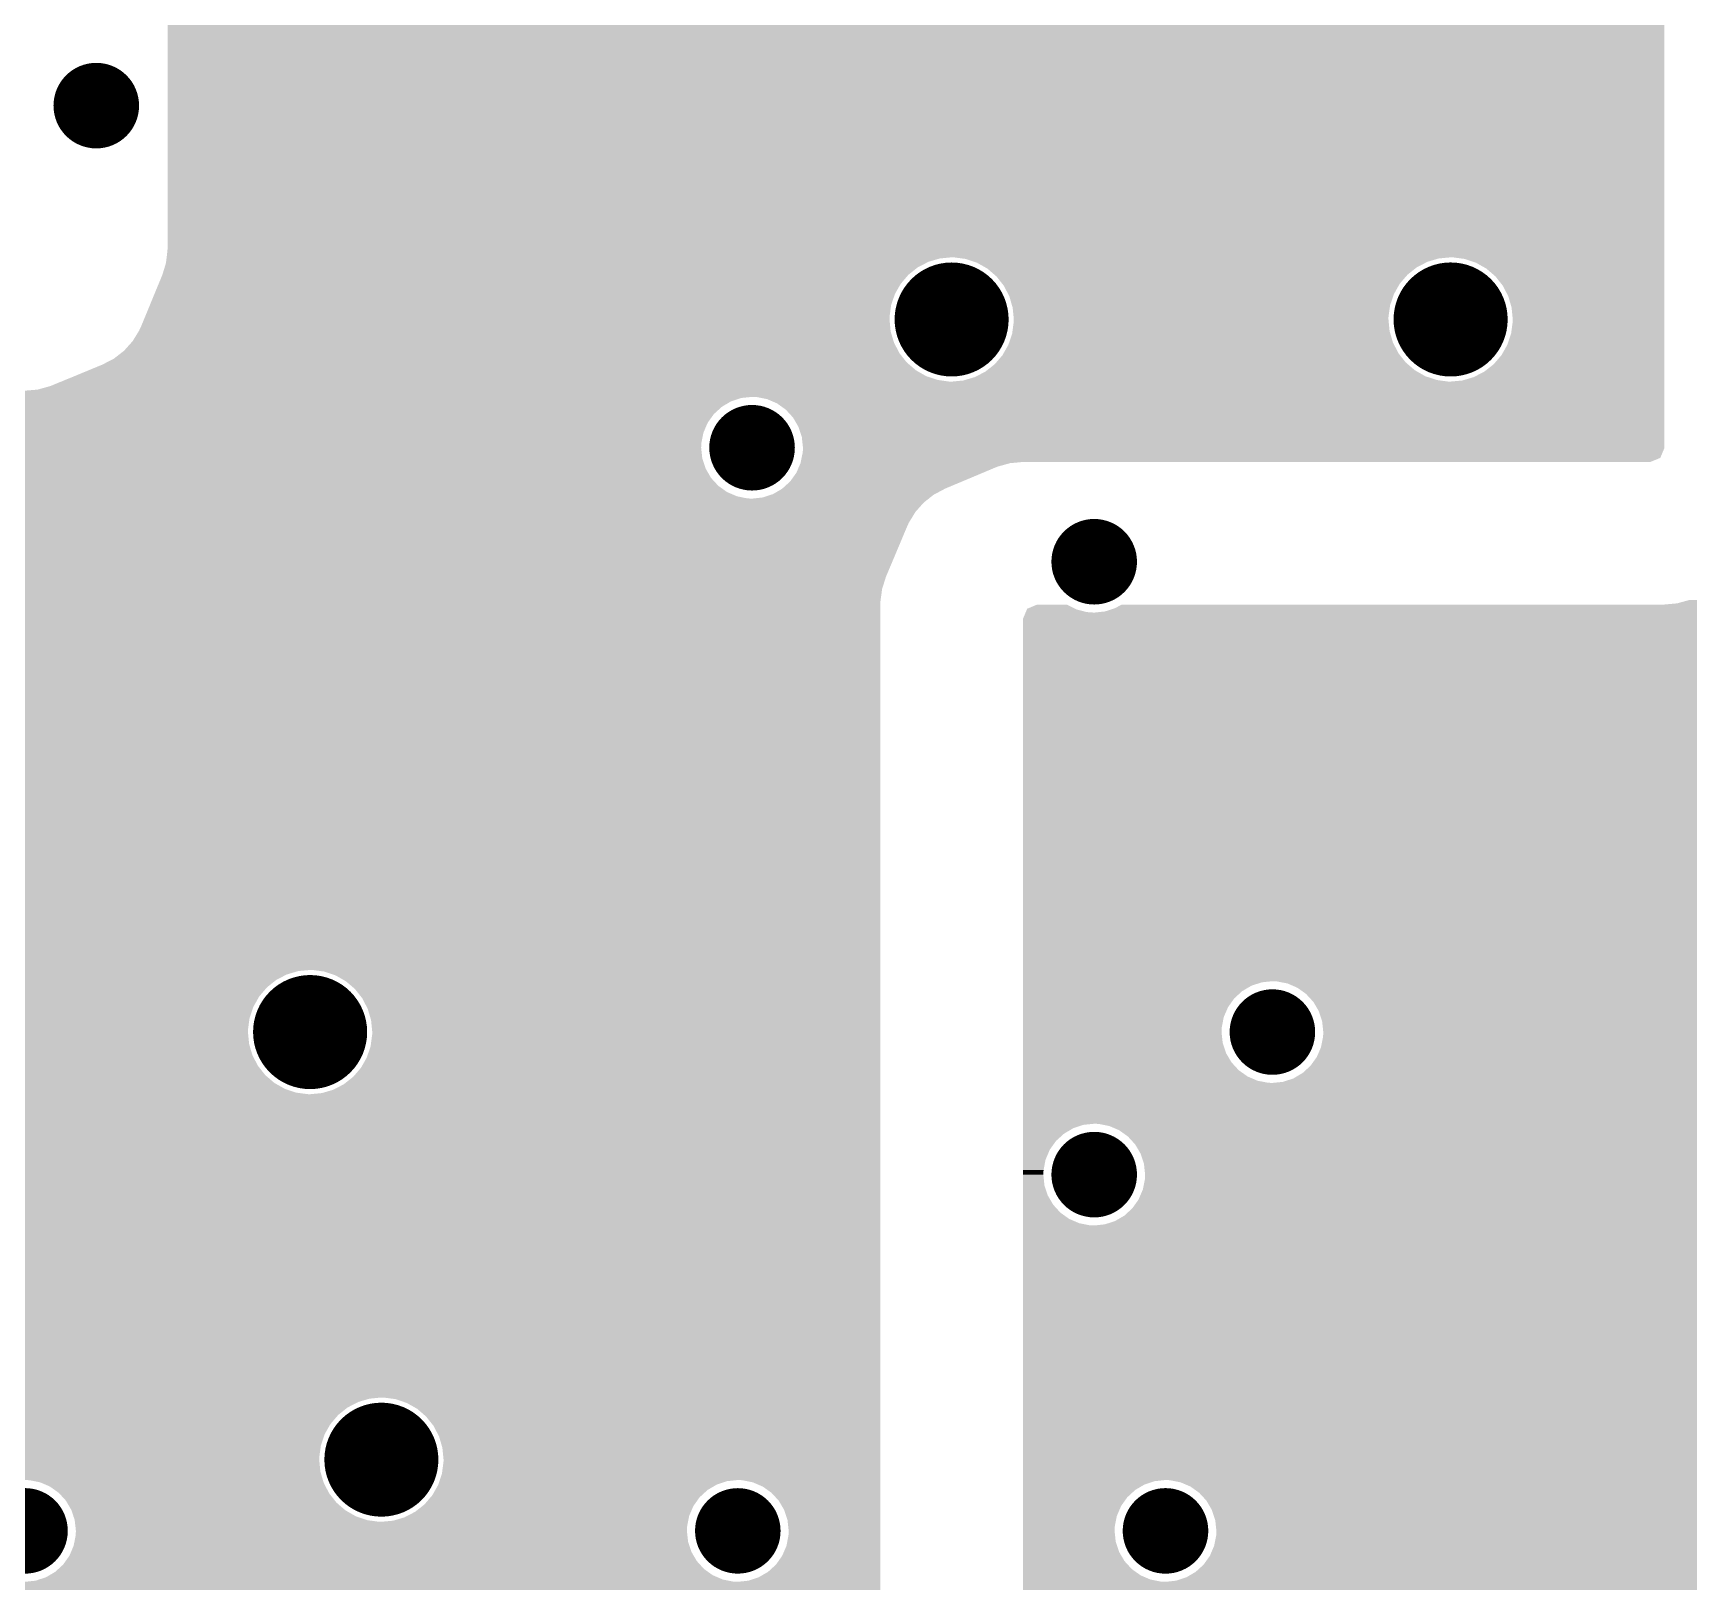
# Model space of a CAD drawing. Extents: x 295 to 953, y 10 to 290.
# Drawn here: x 615.72 to 640.06, y 122.75 to 145.52 of the extents above; entities that cross this region are included whole.
import ezdxf

# ---------------------------------------------------------------- set-up
doc = ezdxf.new("R2010")
doc.units = 0
doc.header["$LTSCALE"] = 5
doc.header["$MEASUREMENT"] = 0
doc.layers.get('0').update_dxf_attribs({"linetype": 'CONTINUOUS', "lineweight": 25})

msp = doc.modelspace()

# ---------------------------------------------------------------- linework, layer by layer
for points, const_width in [([(616.338, 144.454, 1), (616.967, 144.454, 1)], 0.629), ([(628.806, 141.31, 1), (629.644, 141.31, 1)], 0.838), ([(636.14, 141.31, 1), (636.979, 141.31, 1)], 0.838), ([(625.977, 139.424, 1), (626.606, 139.424, 1)], 0.629), ([(631.006, 137.748, 1), (631.635, 137.748, 1)], 0.629), ([(619.376, 130.833, 1), (620.215, 130.833, 1)], 0.838), ([(633.626, 130.833, 1), (634.254, 130.833, 1)], 0.629), ([(631.006, 128.737, 1), (631.635, 128.737, 1)], 0.629), ([(620.424, 124.546, 1), (621.262, 124.546, 1)], 0.838), ([(615.29, 123.499, 1), (615.919, 123.499, 1)], 0.629), ([(625.768, 123.499, 1), (626.396, 123.499, 1)], 0.629), ([(632.054, 123.499, 1), (632.683, 123.499, 1)], 0.629)]:
    msp.add_lwpolyline(points, format="xyb", close=True, dxfattribs=dict(const_width=const_width))
for points in [[(617.7, 142.358), (617.7, 146.639), (639.703, 142.358), (639.703, 146.639)], [(617.658, 142.077), (617.676, 142.137), (628.728, 142.077), (628.844, 142.137)], [(617.676, 142.137), (617.679, 142.158), (628.844, 142.137), (628.884, 142.158)], [(617.679, 142.158), (617.685, 142.207), (628.884, 142.158), (629.051, 142.207)], [(617.685, 142.207), (617.687, 142.224), (629.051, 142.207), (629.225, 142.224)], [(617.687, 142.224), (617.699, 142.323), (639.703, 142.224), (639.703, 142.323)], [(617.699, 142.323), (617.7, 142.358), (639.703, 142.323), (639.703, 142.358)], [(629.26, 142.223), (629.225, 142.224), (636.553, 142.223), (636.559, 142.224)], [(629.379, 142.207), (629.26, 142.223), (636.385, 142.207), (636.553, 142.223)], [(629.433, 142.2), (629.379, 142.207), (636.361, 142.2), (636.385, 142.207)], [(629.559, 142.158), (629.433, 142.2), (636.218, 142.158), (636.361, 142.2)], [(629.599, 142.144), (629.559, 142.158), (636.192, 142.144), (636.218, 142.158)], [(629.717, 142.077), (629.599, 142.144), (636.063, 142.077), (636.192, 142.144)], [(636.594, 142.223), (636.559, 142.224), (639.703, 142.223), (639.703, 142.224)], [(636.767, 142.2), (636.594, 142.223), (639.703, 142.2), (639.703, 142.223)], [(636.933, 142.144), (636.767, 142.2), (639.703, 142.144), (639.703, 142.2)], [(637.085, 142.058), (636.933, 142.144), (639.703, 142.058), (639.703, 142.144)], [(617.57, 141.836), (617.621, 141.959), (628.478, 141.836), (628.583, 141.959)], [(617.621, 141.959), (617.624, 141.968), (628.583, 141.959), (628.591, 141.968)], [(617.624, 141.968), (617.658, 142.077), (628.591, 141.968), (628.728, 142.077)], [(629.751, 142.058), (629.717, 142.077), (636.038, 142.058), (636.063, 142.077)], [(629.855, 141.968), (629.751, 142.058), (635.926, 141.968), (636.038, 142.058)], [(629.883, 141.944), (629.855, 141.968), (635.905, 141.944), (635.926, 141.968)], [(629.969, 141.836), (629.883, 141.944), (635.812, 141.836), (635.905, 141.944)], [(637.218, 141.944), (637.085, 142.058), (639.703, 141.944), (639.703, 142.058)], [(637.326, 141.807), (637.218, 141.944), (639.703, 141.807), (639.703, 141.944)], [(617.439, 141.518), (617.507, 141.684), (628.335, 141.518), (628.391, 141.684)], [(617.507, 141.684), (617.57, 141.836), (628.391, 141.684), (628.478, 141.836)], [(629.992, 141.807), (629.969, 141.836), (635.796, 141.807), (635.812, 141.836)], [(630.056, 141.684), (629.992, 141.807), (635.726, 141.684), (635.796, 141.807)], [(630.073, 141.652), (630.056, 141.684), (635.715, 141.652), (635.726, 141.684)], [(630.112, 141.518), (630.073, 141.652), (635.67, 141.518), (635.715, 141.652)], [(637.407, 141.652), (637.326, 141.807), (639.703, 141.652), (639.703, 141.807)], [(637.456, 141.484), (637.407, 141.652), (639.703, 141.484), (639.703, 141.652)], [(617.368, 141.345), (617.439, 141.518), (628.312, 141.345), (628.335, 141.518)], [(630.122, 141.484), (630.112, 141.518), (635.665, 141.484), (635.67, 141.518)], [(630.136, 141.345), (630.122, 141.484), (635.646, 141.345), (635.665, 141.484)], [(637.473, 141.31), (637.456, 141.484), (639.703, 141.31), (639.703, 141.484)], [(617.283, 141.148), (617.315, 141.217), (628.327, 141.148), (628.321, 141.217)], [(617.315, 141.217), (617.353, 141.31), (628.321, 141.217), (628.312, 141.31)], [(617.353, 141.31), (617.368, 141.345), (628.312, 141.31), (628.312, 141.345)], [(630.119, 141.136), (630.138, 141.276), (635.663, 141.136), (635.649, 141.276)], [(630.139, 141.31), (630.136, 141.345), (635.646, 141.31), (635.646, 141.345)], [(630.138, 141.276), (630.139, 141.31), (635.649, 141.276), (635.646, 141.31)], [(637.449, 141.103), (637.472, 141.276), (639.703, 141.103), (639.703, 141.276)], [(637.472, 141.276), (637.473, 141.31), (639.703, 141.276), (639.703, 141.31)], [(617.06, 140.849), (617.167, 140.969), (628.44, 140.849), (628.378, 140.969)], [(617.167, 140.969), (617.185, 140.988), (628.378, 140.969), (628.372, 140.988)], [(617.185, 140.988), (617.276, 141.136), (628.372, 140.988), (628.328, 141.136)], [(617.276, 141.136), (617.283, 141.148), (628.328, 141.136), (628.327, 141.148)], [(629.989, 140.814), (630.059, 140.937), (635.793, 140.814), (635.729, 140.937)], [(630.059, 140.937), (630.07, 140.969), (635.729, 140.937), (635.712, 140.969)], [(630.07, 140.969), (630.115, 141.103), (635.712, 140.969), (635.673, 141.103)], [(630.115, 141.103), (630.119, 141.136), (635.673, 141.103), (635.663, 141.136)], [(637.307, 140.785), (637.393, 140.937), (639.703, 140.785), (639.703, 140.937)], [(637.393, 140.937), (637.449, 141.103), (639.703, 140.937), (639.703, 141.103)], [(616.746, 140.648), (616.801, 140.677), (628.601, 140.648), (628.567, 140.677)], [(616.801, 140.677), (616.912, 140.734), (628.567, 140.677), (628.521, 140.734)], [(616.912, 140.734), (617.014, 140.814), (628.521, 140.734), (628.458, 140.814)], [(617.014, 140.814), (617.06, 140.849), (628.458, 140.814), (628.44, 140.849)], [(629.859, 140.652), (629.88, 140.677), (635.93, 140.652), (635.901, 140.677)], [(629.88, 140.677), (629.973, 140.785), (635.901, 140.677), (635.815, 140.785)], [(629.973, 140.785), (629.989, 140.814), (635.815, 140.785), (635.793, 140.814)], [(637.193, 140.652), (637.307, 140.785), (639.703, 140.652), (639.703, 140.785)], [(616.195, 140.421), (616.331, 140.476), (629.018, 140.421), (628.852, 140.476)], [(616.331, 140.476), (616.54, 140.563), (628.852, 140.476), (628.7, 140.563)], [(616.54, 140.563), (616.746, 140.648), (628.7, 140.563), (628.601, 140.648)], [(629.424, 140.421), (629.567, 140.463), (636.352, 140.421), (636.226, 140.463)], [(629.567, 140.463), (629.593, 140.476), (636.226, 140.463), (636.186, 140.476)], [(629.593, 140.476), (629.722, 140.544), (636.186, 140.476), (636.068, 140.544)], [(629.722, 140.544), (629.746, 140.563), (636.068, 140.544), (636.034, 140.563)], [(629.746, 140.563), (629.859, 140.652), (636.034, 140.563), (635.93, 140.652)], [(636.733, 140.413), (636.901, 140.463), (639.703, 140.413), (639.703, 140.463)], [(636.901, 140.463), (637.056, 140.544), (639.703, 140.463), (639.703, 140.544)], [(637.056, 140.544), (637.193, 140.652), (639.703, 140.544), (639.703, 140.652)], [(579.169, 140.183), (579.173, 140.23), (639.703, 140.183), (639.703, 140.23)], [(579.173, 140.23), (579.174, 140.263), (639.703, 140.23), (639.703, 140.263)], [(615.604, 140.263), (615.791, 140.279), (639.703, 140.263), (639.703, 140.279)], [(615.791, 140.279), (615.971, 140.329), (639.703, 140.279), (639.703, 140.329)], [(615.971, 140.329), (616.004, 140.342), (639.703, 140.329), (639.703, 140.342)], [(616.004, 140.342), (616.137, 140.397), (639.703, 140.342), (639.703, 140.397)], [(616.137, 140.397), (616.139, 140.397), (629.225, 140.397), (629.191, 140.397)], [(616.139, 140.397), (616.195, 140.421), (629.191, 140.397), (629.018, 140.421)], [(629.225, 140.397), (629.232, 140.397), (636.559, 140.397), (636.525, 140.397)], [(629.232, 140.397), (629.399, 140.413), (636.525, 140.397), (636.405, 140.413)], [(629.399, 140.413), (629.424, 140.421), (636.405, 140.413), (636.352, 140.421)], [(636.559, 140.397), (636.733, 140.413), (639.703, 140.397), (639.703, 140.413)], [(579.16, 140.128), (579.162, 140.137), (626.051, 140.128), (626.076, 140.137)], [(579.162, 140.137), (579.165, 140.156), (626.076, 140.137), (626.134, 140.156)], [(579.165, 140.156), (579.168, 140.172), (626.134, 140.156), (626.292, 140.172)], [(579.168, 140.172), (579.169, 140.183), (639.703, 140.172), (639.703, 140.183)], [(606.209, 140.128), (606.175, 140.128), (626.049, 140.128), (626.051, 140.128)], [(606.369, 140.106), (606.209, 140.128), (625.984, 140.106), (626.049, 140.128)], [(606.382, 140.105), (606.369, 140.106), (625.981, 140.105), (625.984, 140.106)], [(606.548, 140.049), (606.382, 140.105), (625.886, 140.049), (625.981, 140.105)], [(606.587, 140.026), (606.548, 140.049), (625.848, 140.026), (625.886, 140.049)], [(606.7, 139.962), (606.587, 140.026), (625.777, 139.962), (625.848, 140.026)], [(606.75, 139.92), (606.7, 139.962), (625.731, 139.92), (625.777, 139.962)], [(626.357, 140.17), (626.292, 140.172), (639.703, 140.17), (639.703, 140.172)], [(626.513, 140.139), (626.357, 140.17), (639.703, 140.139), (639.703, 140.17)], [(626.658, 140.077), (626.513, 140.139), (639.703, 140.077), (639.703, 140.139)], [(626.787, 139.985), (626.658, 140.077), (639.703, 139.985), (639.703, 140.077)], [(626.894, 139.868), (626.787, 139.985), (639.703, 139.868), (639.703, 139.985)], [(606.833, 139.849), (606.75, 139.92), (625.68, 139.849), (625.731, 139.92)], [(606.879, 139.791), (606.833, 139.849), (625.639, 139.791), (625.68, 139.849)], [(606.941, 139.712), (606.879, 139.791), (625.605, 139.712), (625.639, 139.791)], [(606.976, 139.645), (606.941, 139.712), (625.577, 139.645), (625.605, 139.712)], [(626.973, 139.732), (626.894, 139.868), (639.703, 139.732), (639.703, 139.868)], [(627.023, 139.582), (626.973, 139.732), (639.703, 139.582), (639.703, 139.732)], [(607.022, 139.556), (606.976, 139.645), (625.559, 139.556), (625.577, 139.645)], [(607.042, 139.49), (607.022, 139.556), (625.546, 139.49), (625.559, 139.556)], [(607.061, 139.424), (607.042, 139.49), (625.543, 139.424), (625.546, 139.49)], [(627.04, 139.424), (627.023, 139.582), (639.703, 139.424), (639.703, 139.582)], [(607.072, 139.389), (607.061, 139.424), (625.547, 139.389), (625.543, 139.424)], [(607.083, 139.267), (607.072, 139.389), (625.56, 139.267), (625.547, 139.389)], [(607.088, 139.215), (607.083, 139.267), (625.577, 139.215), (625.56, 139.267)], [(607.088, 139.18), (607.088, 139.215), (625.589, 139.18), (625.577, 139.215)], [(627.006, 139.203), (627.008, 139.215), (630.145, 139.203), (630.273, 139.215)], [(627.008, 139.215), (627.02, 139.275), (639.495, 139.215), (639.642, 139.275)], [(627.02, 139.276), (627.037, 139.358), (639.642, 139.276), (639.676, 139.358)], [(627.02, 139.275), (627.02, 139.276), (639.642, 139.275), (639.642, 139.276)], [(627.037, 139.358), (627.04, 139.422), (639.676, 139.358), (639.703, 139.422)], [(627.04, 139.422), (627.04, 139.424), (639.703, 139.422), (639.703, 139.424)], [(607.016, 138.864), (607.055, 138.98), (625.796, 138.864), (625.689, 138.98)], [(607.055, 138.98), (607.064, 139.007), (625.689, 138.98), (625.674, 139.007)], [(607.064, 139.007), (607.079, 139.117), (625.674, 139.007), (625.61, 139.117)], [(607.079, 139.117), (607.088, 139.18), (625.61, 139.117), (625.589, 139.18)], [(626.852, 138.929), (626.944, 139.058), (629.382, 138.929), (629.689, 139.058)], [(626.944, 139.058), (626.976, 139.133), (629.689, 139.058), (629.867, 139.133)], [(626.976, 139.133), (626.983, 139.148), (629.867, 139.133), (629.906, 139.148)], [(626.983, 139.148), (627.004, 139.198), (629.906, 139.148), (630.086, 139.198)], [(627.004, 139.198), (627.006, 139.203), (630.086, 139.198), (630.145, 139.203)], [(606.934, 138.71), (606.969, 138.772), (626.07, 138.71), (625.925, 138.772)], [(606.969, 138.772), (607.009, 138.841), (625.925, 138.772), (625.828, 138.841)], [(607.009, 138.841), (607.016, 138.864), (625.828, 138.841), (625.796, 138.864)], [(626.449, 138.693), (626.577, 138.735), (628.91, 138.693), (628.964, 138.735)], [(626.577, 138.735), (626.599, 138.742), (628.964, 138.735), (628.978, 138.742)], [(626.599, 138.742), (626.736, 138.822), (628.978, 138.742), (629.128, 138.822)], [(626.736, 138.823), (626.852, 138.929), (629.129, 138.823), (629.382, 138.929)], [(626.736, 138.822), (626.736, 138.823), (629.128, 138.822), (629.129, 138.823)], [(606.711, 138.479), (606.808, 138.557), (628.692, 138.479), (628.761, 138.557)], [(606.808, 138.557), (606.862, 138.619), (628.761, 138.557), (628.817, 138.619)], [(606.862, 138.619), (606.911, 138.676), (628.817, 138.619), (628.889, 138.676)], [(606.911, 138.676), (606.913, 138.679), (626.292, 138.676), (626.226, 138.679)], [(606.913, 138.679), (606.922, 138.689), (626.226, 138.679), (626.173, 138.689)], [(606.922, 138.689), (606.934, 138.71), (626.173, 138.689), (626.07, 138.71)], [(626.292, 138.676), (626.449, 138.693), (628.889, 138.676), (628.91, 138.693)], [(590.063, 138.22), (590.082, 138.263), (628.551, 138.22), (628.57, 138.263)], [(590.082, 138.263), (590.098, 138.301), (628.57, 138.263), (628.587, 138.301)], [(606.175, 138.301), (606.349, 138.318), (628.587, 138.301), (628.594, 138.318)], [(606.349, 138.318), (606.353, 138.319), (628.594, 138.318), (628.595, 138.319)], [(606.353, 138.319), (606.516, 138.367), (628.595, 138.319), (628.624, 138.367)], [(606.516, 138.367), (606.672, 138.448), (628.624, 138.367), (628.673, 138.448)], [(606.672, 138.448), (606.711, 138.479), (628.673, 138.448), (628.692, 138.479)], [(589.956, 138.077), (589.971, 138.091), (628.491, 138.077), (628.497, 138.091)], [(589.971, 138.091), (590.063, 138.22), (628.497, 138.091), (628.551, 138.22)], [(591.153, 138.074), (591.087, 138.077), (628.49, 138.074), (628.491, 138.077)], [(591.308, 138.044), (591.153, 138.074), (628.477, 138.044), (628.49, 138.074)], [(591.333, 138.033), (591.308, 138.044), (628.473, 138.033), (628.477, 138.044)], [(597.827, 138.032), (597.793, 138.033), (628.472, 138.032), (628.473, 138.033)], [(598, 138.009), (597.827, 138.032), (628.463, 138.009), (628.472, 138.032)], [(598.166, 137.953), (598, 138.009), (628.439, 137.953), (628.463, 138.009)], [(598.318, 137.867), (598.166, 137.953), (628.403, 137.867), (628.439, 137.953)], [(598.451, 137.753), (598.318, 137.867), (628.355, 137.753), (628.403, 137.867)], [(598.559, 137.616), (598.451, 137.753), (628.297, 137.616), (628.355, 137.753)], [(598.607, 137.525), (598.559, 137.616), (628.259, 137.525), (628.297, 137.616)], [(598.64, 137.461), (598.607, 137.525), (628.239, 137.461), (628.259, 137.525)], [(598.674, 137.347), (598.64, 137.461), (628.203, 137.347), (628.239, 137.461)], [(598.69, 137.293), (598.674, 137.347), (628.196, 137.293), (628.203, 137.347)], [(598.702, 137.161), (598.69, 137.293), (628.178, 137.161), (628.196, 137.293)], [(598.682, 136.912), (598.706, 137.085), (628.177, 136.912), (628.177, 137.085)], [(598.706, 137.119), (598.702, 137.161), (628.177, 137.119), (628.178, 137.161)], [(598.706, 137.085), (598.706, 137.119), (628.177, 137.085), (628.177, 137.119)], [(630.315, 137.008), (630.332, 137.048), (631.21, 137.008), (631.057, 137.048)], [(630.332, 137.048), (630.335, 137.057), (631.057, 137.048), (631.04, 137.057)], [(630.335, 137.057), (630.336, 137.057), (631.04, 137.057), (631.039, 137.057)], [(630.336, 137.057), (630.484, 137.119), (631.039, 137.057), (630.915, 137.119)], [(631.478, 137.017), (631.628, 137.066), (645.989, 137.017), (645.989, 137.066)], [(631.628, 137.066), (631.726, 137.119), (645.989, 137.066), (645.989, 137.119)], [(639.703, 137.119), (639.889, 137.136), (645.989, 137.119), (645.989, 137.136)], [(639.889, 137.136), (640.07, 137.186), (645.989, 137.136), (645.989, 137.186)], [(598.627, 136.746), (598.682, 136.912), (628.177, 136.746), (628.177, 136.912)], [(630.273, 136.908), (630.312, 137), (645.989, 136.908), (645.989, 137)], [(630.273, 131.581), (630.273, 136.908), (645.989, 131.581), (645.989, 136.908)], [(630.312, 137), (630.315, 137.008), (631.321, 137), (631.21, 137.008)], [(631.321, 137), (631.478, 137.017), (645.989, 137), (645.989, 137.017)], [(598.426, 136.461), (598.54, 136.594), (628.177, 136.461), (628.177, 136.594)], [(598.54, 136.594), (598.627, 136.746), (628.177, 136.594), (628.177, 136.746)], [(598.134, 136.272), (598.29, 136.353), (628.177, 136.272), (628.177, 136.353)], [(598.29, 136.353), (598.426, 136.461), (628.177, 136.353), (628.177, 136.461)], [(595.042, 136.096), (594.942, 136.206), (628.177, 136.096), (628.177, 136.206)], [(595.122, 135.96), (595.042, 136.096), (628.177, 135.96), (628.177, 136.096)], [(597.793, 136.206), (597.967, 136.222), (628.177, 136.206), (628.177, 136.222)], [(597.967, 136.222), (598.134, 136.272), (628.177, 136.222), (628.177, 136.272)], [(595.171, 135.81), (595.122, 135.96), (628.177, 135.81), (628.177, 135.96)], [(595.188, 135.652), (595.171, 135.81), (628.177, 135.652), (628.177, 135.81)], [(595.155, 135.431), (595.185, 135.587), (628.177, 135.431), (628.177, 135.587)], [(595.185, 135.587), (595.188, 135.652), (628.177, 135.587), (628.177, 135.652)], [(595.092, 135.286), (595.155, 135.431), (628.177, 135.286), (628.177, 135.431)], [(594.884, 135.05), (595.001, 135.157), (628.177, 135.05), (628.177, 135.157)], [(595.001, 135.157), (595.092, 135.286), (628.177, 135.157), (628.177, 135.286)], [(573.361, 134.803), (573.381, 134.904), (628.177, 134.803), (628.177, 134.904)], [(594.44, 134.904), (594.597, 134.921), (628.177, 134.904), (628.177, 134.921)], [(594.597, 134.921), (594.747, 134.971), (628.177, 134.921), (628.177, 134.971)], [(594.747, 134.971), (594.884, 135.05), (628.177, 134.971), (628.177, 135.05)], [(573.207, 134.529), (573.299, 134.657), (628.177, 134.529), (628.177, 134.657)], [(573.299, 134.657), (573.361, 134.803), (628.177, 134.657), (628.177, 134.803)], [(572.954, 134.342), (573.091, 134.422), (628.177, 134.342), (628.177, 134.422)], [(573.091, 134.422), (573.207, 134.529), (628.177, 134.422), (628.177, 134.529)], [(558.71, 134.133), (558.663, 134.276), (628.177, 134.133), (628.177, 134.276)], [(558.726, 133.976), (558.71, 134.133), (628.177, 133.976), (628.177, 134.133)], [(572.647, 134.276), (572.804, 134.292), (628.177, 134.276), (628.177, 134.292)], [(572.804, 134.292), (572.954, 134.342), (628.177, 134.292), (628.177, 134.342)], [(558.693, 133.755), (558.723, 133.91), (628.177, 133.755), (628.177, 133.91)], [(558.723, 133.91), (558.726, 133.976), (628.177, 133.91), (628.177, 133.976)], [(558.63, 133.61), (558.693, 133.755), (628.177, 133.61), (628.177, 133.755)], [(558.524, 133.467), (558.539, 133.481), (628.177, 133.467), (628.177, 133.481)], [(558.539, 133.481), (558.63, 133.61), (628.177, 133.481), (628.177, 133.61)], [(586.124, 133.464), (586.058, 133.467), (628.177, 133.464), (628.177, 133.467)], [(586.279, 133.433), (586.124, 133.464), (628.177, 133.433), (628.177, 133.464)], [(586.424, 133.371), (586.279, 133.433), (628.177, 133.371), (628.177, 133.433)], [(586.553, 133.279), (586.424, 133.371), (628.177, 133.279), (628.177, 133.371)], [(586.66, 133.163), (586.553, 133.279), (628.177, 133.163), (628.177, 133.279)], [(586.74, 133.026), (586.66, 133.163), (628.177, 133.026), (628.177, 133.163)], [(586.789, 132.876), (586.74, 133.026), (628.177, 132.876), (628.177, 133.026)], [(586.806, 132.719), (586.789, 132.876), (628.177, 132.719), (628.177, 132.876)], [(586.798, 132.629), (586.803, 132.653), (628.177, 132.629), (628.177, 132.653)], [(586.803, 132.653), (586.806, 132.719), (628.177, 132.653), (628.177, 132.719)], [(612.003, 132.626), (611.937, 132.629), (628.177, 132.626), (628.177, 132.629)], [(612.158, 132.595), (612.003, 132.626), (628.177, 132.595), (628.177, 132.626)], [(612.304, 132.533), (612.158, 132.595), (628.177, 132.533), (628.177, 132.595)], [(612.433, 132.441), (612.304, 132.533), (628.177, 132.441), (628.177, 132.533)], [(612.539, 132.325), (612.433, 132.441), (628.177, 132.325), (628.177, 132.441)], [(612.619, 132.188), (612.539, 132.325), (628.177, 132.188), (628.177, 132.325)], [(612.669, 132.038), (612.619, 132.188), (628.177, 132.038), (628.177, 132.188)], [(612.685, 131.881), (612.669, 132.038), (628.177, 131.881), (628.177, 132.038)], [(612.652, 131.66), (612.656, 131.68), (619.414, 131.66), (619.454, 131.68)], [(612.656, 131.68), (612.666, 131.73), (619.454, 131.68), (619.621, 131.73)], [(612.666, 131.73), (612.669, 131.746), (619.621, 131.73), (619.795, 131.746)], [(612.669, 131.746), (612.683, 131.815), (628.177, 131.746), (628.177, 131.815)], [(612.683, 131.815), (612.685, 131.881), (628.177, 131.815), (628.177, 131.881)], [(620.003, 131.723), (619.83, 131.746), (628.177, 131.723), (628.177, 131.746)], [(620.169, 131.667), (620.003, 131.723), (628.177, 131.667), (628.177, 131.723)], [(620.321, 131.58), (620.169, 131.667), (628.177, 131.58), (628.177, 131.667)], [(612.498, 131.385), (612.573, 131.491), (619.071, 131.385), (619.162, 131.491)], [(612.573, 131.491), (612.59, 131.514), (619.162, 131.491), (619.191, 131.514)], [(612.59, 131.514), (612.626, 131.6), (619.191, 131.514), (619.299, 131.6)], [(612.626, 131.6), (612.652, 131.66), (619.299, 131.6), (619.414, 131.66)], [(620.454, 131.467), (620.321, 131.58), (628.177, 131.467), (628.177, 131.58)], [(620.562, 131.33), (620.454, 131.467), (628.177, 131.33), (628.177, 131.467)], [(630.273, 131.564), (630.273, 131.581), (633.783, 131.564), (633.94, 131.581)], [(630.273, 131.515), (630.273, 131.564), (633.633, 131.515), (633.783, 131.564)], [(630.273, 131.435), (630.273, 131.515), (633.496, 131.435), (633.633, 131.515)], [(630.273, 131.328), (630.273, 131.435), (633.379, 131.328), (633.496, 131.435)], [(634.006, 131.578), (633.94, 131.581), (643.342, 131.578), (643.37, 131.581)], [(634.076, 131.564), (634.006, 131.578), (643.213, 131.564), (643.342, 131.578)], [(634.161, 131.548), (634.076, 131.564), (643.162, 131.548), (643.213, 131.564)], [(634.237, 131.515), (634.161, 131.548), (643.062, 131.515), (643.162, 131.548)], [(634.306, 131.485), (634.237, 131.515), (643.012, 131.485), (643.062, 131.515)], [(634.377, 131.435), (634.306, 131.485), (642.926, 131.435), (643.012, 131.485)], [(634.435, 131.393), (634.377, 131.435), (642.881, 131.393), (642.926, 131.435)], [(612.095, 131.149), (612.245, 131.199), (618.942, 131.149), (618.959, 131.199)], [(612.245, 131.199), (612.258, 131.206), (618.959, 131.199), (618.962, 131.206)], [(612.258, 131.206), (612.381, 131.278), (618.962, 131.206), (619.003, 131.278)], [(612.381, 131.278), (612.468, 131.358), (619.003, 131.278), (619.048, 131.358)], [(612.468, 131.358), (612.498, 131.385), (619.048, 131.358), (619.071, 131.385)], [(620.643, 131.174), (620.562, 131.33), (628.177, 131.174), (628.177, 131.33)], [(630.273, 131.199), (630.273, 131.328), (633.288, 131.199), (633.379, 131.328)], [(630.273, 131.054), (630.273, 131.199), (633.225, 131.054), (633.288, 131.199)], [(634.495, 131.328), (634.435, 131.393), (642.809, 131.328), (642.881, 131.393)], [(634.542, 131.277), (634.495, 131.328), (642.773, 131.277), (642.809, 131.328)], [(634.588, 131.199), (634.542, 131.277), (642.718, 131.199), (642.773, 131.277)], [(634.622, 131.14), (634.588, 131.199), (642.692, 131.14), (642.718, 131.199)], [(608.461, 131.041), (608.431, 131.132), (618.906, 131.041), (618.937, 131.132)], [(608.478, 130.99), (608.461, 131.041), (618.899, 130.99), (618.906, 131.041)], [(608.491, 130.867), (608.478, 130.99), (618.882, 130.867), (618.899, 130.99)], [(611.937, 131.132), (612.095, 131.149), (618.937, 131.132), (618.942, 131.149)], [(620.692, 131.007), (620.643, 131.174), (628.177, 131.007), (628.177, 131.174)], [(620.709, 130.833), (620.692, 131.007), (628.177, 130.833), (628.177, 131.007)], [(630.273, 130.899), (630.273, 131.054), (633.195, 130.899), (633.225, 131.054)], [(634.65, 131.054), (634.622, 131.14), (642.655, 131.054), (642.692, 131.14)], [(634.671, 130.99), (634.65, 131.054), (642.643, 130.99), (642.655, 131.054)], [(634.681, 130.899), (634.671, 130.99), (642.625, 130.899), (642.643, 130.99)], [(608.47, 130.659), (608.492, 130.767), (618.899, 130.659), (618.888, 130.767)], [(608.494, 130.833), (608.491, 130.867), (618.882, 130.833), (618.882, 130.867)], [(608.492, 130.767), (608.494, 130.833), (618.888, 130.767), (618.882, 130.833)], [(620.685, 130.625), (620.708, 130.798), (628.177, 130.625), (628.177, 130.798)], [(620.708, 130.798), (620.709, 130.833), (628.177, 130.798), (628.177, 130.833)], [(630.273, 130.833), (630.273, 130.899), (633.192, 130.833), (633.195, 130.899)], [(630.273, 130.676), (630.273, 130.833), (633.209, 130.676), (633.192, 130.833)], [(634.667, 130.676), (634.685, 130.767), (642.638, 130.676), (642.629, 130.767)], [(634.688, 130.833), (634.681, 130.899), (642.622, 130.833), (642.625, 130.899)], [(634.685, 130.767), (634.688, 130.833), (642.629, 130.767), (642.622, 130.833)], [(608.307, 130.338), (608.399, 130.466), (619.028, 130.338), (618.961, 130.466)], [(608.399, 130.466), (608.409, 130.491), (618.961, 130.466), (618.948, 130.491)], [(608.409, 130.491), (608.461, 130.612), (618.948, 130.491), (618.912, 130.612)], [(608.461, 130.612), (608.47, 130.659), (618.912, 130.612), (618.899, 130.659)], [(620.543, 130.307), (620.629, 130.459), (628.177, 130.307), (628.177, 130.459)], [(620.629, 130.459), (620.685, 130.625), (628.177, 130.459), (628.177, 130.625)], [(630.273, 130.525), (630.273, 130.676), (633.258, 130.525), (633.209, 130.676)], [(630.273, 130.389), (630.273, 130.525), (633.338, 130.389), (633.258, 130.525)], [(634.537, 130.389), (634.592, 130.466), (642.768, 130.389), (642.722, 130.466)], [(634.592, 130.466), (634.618, 130.525), (642.722, 130.466), (642.688, 130.525)], [(634.618, 130.525), (634.655, 130.612), (642.688, 130.525), (642.659, 130.612)], [(634.655, 130.612), (634.667, 130.676), (642.659, 130.612), (642.638, 130.676)], [(608.136, 130.199), (608.19, 130.231), (619.137, 130.199), (619.112, 130.231)], [(608.19, 130.231), (608.305, 130.336), (619.112, 130.231), (619.029, 130.336)], [(608.305, 130.336), (608.307, 130.338), (619.029, 130.336), (619.028, 130.338)], [(620.429, 130.175), (620.543, 130.307), (628.177, 130.175), (628.177, 130.307)], [(630.273, 130.272), (630.273, 130.389), (633.445, 130.272), (633.338, 130.389)], [(630.273, 130.181), (630.273, 130.272), (633.574, 130.181), (633.445, 130.272)], [(634.298, 130.181), (634.384, 130.231), (643.003, 130.181), (642.933, 130.231)], [(634.384, 130.231), (634.429, 130.272), (642.933, 130.231), (642.875, 130.272)], [(634.429, 130.272), (634.501, 130.338), (642.875, 130.272), (642.815, 130.338)], [(634.501, 130.338), (634.537, 130.389), (642.815, 130.338), (642.768, 130.389)], [(586.755, 129.943), (586.773, 129.983), (619.588, 129.943), (619.469, 129.983)], [(586.773, 129.983), (586.776, 129.999), (619.469, 129.983), (619.422, 129.999)], [(586.776, 129.999), (586.793, 130.085), (619.422, 129.999), (619.271, 130.085)], [(607.746, 130.085), (607.752, 130.085), (619.271, 130.085), (619.27, 130.085)], [(607.752, 130.085), (607.904, 130.101), (619.27, 130.085), (619.251, 130.101)], [(607.904, 130.101), (608.054, 130.151), (619.251, 130.101), (619.194, 130.151)], [(608.054, 130.151), (608.136, 130.199), (619.194, 130.151), (619.137, 130.199)], [(619.969, 129.936), (620.137, 129.985), (628.177, 129.936), (628.177, 129.985)], [(620.137, 129.985), (620.292, 130.066), (628.177, 129.985), (628.177, 130.066)], [(620.292, 130.066), (620.429, 130.175), (628.177, 130.066), (628.177, 130.175)], [(630.273, 130.118), (630.273, 130.181), (633.719, 130.118), (633.574, 130.181)], [(630.273, 130.088), (630.273, 130.118), (633.874, 130.088), (633.719, 130.118)], [(630.273, 130.085), (630.273, 130.088), (633.94, 130.085), (633.874, 130.088)], [(630.273, 129.485), (630.273, 130.085), (645.989, 129.485), (645.989, 130.085)], [(633.94, 130.085), (633.967, 130.088), (643.37, 130.085), (643.304, 130.088)], [(633.967, 130.088), (634.097, 130.101), (643.304, 130.088), (643.234, 130.101)], [(634.097, 130.101), (634.148, 130.118), (643.234, 130.101), (643.149, 130.118)], [(634.148, 130.118), (634.248, 130.151), (643.149, 130.118), (643.073, 130.151)], [(634.248, 130.151), (634.298, 130.181), (643.073, 130.151), (643.003, 130.181)], [(586.619, 129.709), (586.71, 129.838), (628.177, 129.709), (628.177, 129.838)], [(586.71, 129.838), (586.745, 129.919), (628.177, 129.838), (628.177, 129.919)], [(586.745, 129.92), (586.755, 129.943), (619.761, 129.92), (619.588, 129.943)], [(586.745, 129.919), (586.745, 129.92), (619.795, 129.919), (619.761, 129.92)], [(619.795, 129.919), (619.969, 129.936), (628.177, 129.919), (628.177, 129.936)], [(586.603, 129.695), (586.619, 129.709), (628.177, 129.695), (628.177, 129.709)], [(587.381, 129.692), (587.315, 129.695), (628.177, 129.692), (628.177, 129.695)], [(587.536, 129.662), (587.381, 129.692), (628.177, 129.662), (628.177, 129.692)], [(587.561, 129.651), (587.536, 129.662), (628.177, 129.651), (628.177, 129.662)], [(592.588, 129.65), (592.554, 129.651), (628.177, 129.65), (628.177, 129.651)], [(592.762, 129.627), (592.588, 129.65), (628.177, 129.627), (628.177, 129.65)], [(592.927, 129.571), (592.762, 129.627), (628.177, 129.571), (628.177, 129.627)], [(593.079, 129.485), (592.927, 129.571), (628.177, 129.485), (628.177, 129.571)], [(593.212, 129.371), (593.079, 129.485), (628.177, 129.371), (628.177, 129.485)], [(630.273, 129.469), (630.273, 129.485), (631.163, 129.469), (631.321, 129.485)], [(631.387, 129.483), (631.321, 129.485), (645.989, 129.483), (645.989, 129.485)], [(631.542, 129.452), (631.387, 129.483), (645.989, 129.452), (645.989, 129.483)], [(593.321, 129.234), (593.212, 129.371), (628.177, 129.234), (628.177, 129.371)], [(593.401, 129.079), (593.321, 129.234), (628.177, 129.079), (628.177, 129.234)], [(630.273, 129.419), (630.273, 129.469), (631.013, 129.419), (631.163, 129.469)], [(630.273, 129.339), (630.273, 129.419), (630.877, 129.339), (631.013, 129.419)], [(630.273, 129.233), (630.273, 129.339), (630.76, 129.233), (630.877, 129.339)], [(631.687, 129.39), (631.542, 129.452), (645.989, 129.39), (645.989, 129.452)], [(631.816, 129.298), (631.687, 129.39), (645.989, 129.298), (645.989, 129.39)], [(631.923, 129.181), (631.816, 129.298), (645.989, 129.181), (645.989, 129.298)], [(593.451, 128.911), (593.401, 129.079), (628.177, 128.911), (628.177, 129.079)], [(630.273, 129.104), (630.273, 129.233), (630.668, 129.104), (630.76, 129.233)], [(630.273, 128.958), (630.273, 129.104), (630.606, 128.958), (630.668, 129.104)], [(632.003, 129.045), (631.923, 129.181), (645.989, 129.045), (645.989, 129.181)], [(632.052, 128.895), (632.003, 129.045), (645.989, 128.895), (645.989, 129.045)], [(593.468, 128.737), (593.451, 128.911), (628.177, 128.737), (628.177, 128.911)], [(630.273, 128.803), (630.273, 128.958), (630.576, 128.803), (630.606, 128.958)], [(630.273, 128.737), (630.273, 128.803), (630.573, 128.737), (630.576, 128.803)], [(632.069, 128.737), (632.052, 128.895), (645.989, 128.737), (645.989, 128.895)], [(593.388, 128.364), (593.444, 128.53), (628.177, 128.364), (628.177, 128.53)], [(593.444, 128.53), (593.467, 128.703), (628.177, 128.53), (628.177, 128.703)], [(593.467, 128.703), (593.468, 128.737), (628.177, 128.703), (628.177, 128.737)], [(630.273, 128.58), (630.273, 128.737), (630.589, 128.58), (630.573, 128.737)], [(630.273, 128.43), (630.273, 128.58), (630.639, 128.43), (630.589, 128.58)], [(631.973, 128.371), (632.035, 128.516), (645.989, 128.371), (645.989, 128.516)], [(632.035, 128.516), (632.066, 128.671), (645.989, 128.516), (645.989, 128.671)], [(632.066, 128.671), (632.069, 128.737), (645.989, 128.671), (645.989, 128.737)], [(593.301, 128.212), (593.388, 128.364), (628.177, 128.212), (628.177, 128.364)], [(630.273, 128.293), (630.273, 128.43), (630.719, 128.293), (630.639, 128.43)], [(630.273, 128.177), (630.273, 128.293), (630.825, 128.177), (630.719, 128.293)], [(631.881, 128.242), (631.973, 128.371), (645.989, 128.242), (645.989, 128.371)], [(593.051, 127.971), (593.188, 128.079), (628.177, 127.971), (628.177, 128.079)], [(593.188, 128.079), (593.301, 128.212), (628.177, 128.079), (628.177, 128.212)], [(630.273, 128.085), (630.273, 128.177), (630.954, 128.085), (630.825, 128.177)], [(630.273, 128.023), (630.273, 128.085), (631.1, 128.023), (630.954, 128.085)], [(630.273, 127.992), (630.273, 128.023), (631.255, 127.992), (631.1, 128.023)], [(631.478, 128.006), (631.628, 128.055), (645.989, 128.006), (645.989, 128.055)], [(631.628, 128.055), (631.765, 128.135), (645.989, 128.055), (645.989, 128.135)], [(631.765, 128.135), (631.881, 128.242), (645.989, 128.135), (645.989, 128.242)], [(586.806, 127.69), (586.792, 127.824), (628.177, 127.69), (628.177, 127.824)], [(592.554, 127.824), (592.728, 127.84), (628.177, 127.824), (628.177, 127.84)], [(592.728, 127.84), (592.896, 127.89), (628.177, 127.84), (628.177, 127.89)], [(592.896, 127.89), (593.051, 127.971), (628.177, 127.89), (628.177, 127.971)], [(630.273, 127.989), (630.273, 127.992), (631.321, 127.989), (631.255, 127.992)], [(630.273, 126.342), (630.273, 127.989), (645.989, 126.342), (645.989, 127.989)], [(631.321, 127.989), (631.478, 128.006), (645.989, 127.989), (645.989, 128.006)], [(586.773, 127.469), (586.803, 127.624), (628.177, 127.469), (628.177, 127.624)], [(586.803, 127.624), (586.806, 127.69), (628.177, 127.624), (628.177, 127.69)], [(586.619, 127.194), (586.71, 127.323), (628.177, 127.194), (628.177, 127.323)], [(586.71, 127.323), (586.773, 127.469), (628.177, 127.323), (628.177, 127.469)], [(586.365, 127.008), (586.502, 127.087), (628.177, 127.008), (628.177, 127.087)], [(586.502, 127.087), (586.619, 127.194), (628.177, 127.087), (628.177, 127.194)], [(555.987, 126.342), (555.987, 126.941), (628.177, 126.342), (628.177, 126.941)], [(586.058, 126.941), (586.215, 126.958), (628.177, 126.941), (628.177, 126.958)], [(586.215, 126.958), (586.365, 127.008), (628.177, 126.958), (628.177, 127.008)], [(598.382, 126.339), (598.317, 126.342), (628.177, 126.339), (628.177, 126.342)], [(598.538, 126.309), (598.382, 126.339), (628.177, 126.309), (628.177, 126.339)], [(630.273, 126.325), (630.273, 126.342), (643.213, 126.325), (643.37, 126.342)], [(630.273, 126.276), (630.273, 126.325), (643.062, 126.276), (643.213, 126.325)], [(598.683, 126.246), (598.538, 126.309), (628.177, 126.246), (628.177, 126.309)], [(598.812, 126.155), (598.683, 126.246), (628.177, 126.155), (628.177, 126.246)], [(598.919, 126.038), (598.812, 126.155), (628.177, 126.038), (628.177, 126.155)], [(630.273, 126.196), (630.273, 126.276), (642.926, 126.196), (643.062, 126.276)], [(630.273, 126.089), (630.273, 126.196), (642.809, 126.089), (642.926, 126.196)], [(630.273, 125.96), (630.273, 126.089), (642.718, 125.96), (642.809, 126.089)], [(598.999, 125.902), (598.919, 126.038), (628.177, 125.902), (628.177, 126.038)], [(599.048, 125.751), (598.999, 125.902), (628.177, 125.751), (628.177, 125.902)], [(630.273, 125.815), (630.273, 125.96), (642.655, 125.815), (642.718, 125.96)], [(599.065, 125.594), (599.048, 125.751), (628.177, 125.594), (628.177, 125.751)], [(599.062, 125.528), (599.065, 125.594), (628.177, 125.528), (628.177, 125.594)], [(630.273, 125.66), (630.273, 125.815), (642.625, 125.66), (642.655, 125.815)], [(630.273, 125.594), (630.273, 125.66), (642.622, 125.594), (642.625, 125.66)], [(630.273, 125.437), (630.273, 125.594), (642.638, 125.437), (642.622, 125.594)], [(599.006, 125.313), (599.031, 125.373), (620.346, 125.313), (620.462, 125.373)], [(599.031, 125.373), (599.035, 125.394), (620.462, 125.373), (620.502, 125.394)], [(599.035, 125.394), (599.045, 125.443), (620.502, 125.394), (620.669, 125.443)], [(599.045, 125.443), (599.048, 125.46), (620.669, 125.443), (620.843, 125.46)], [(599.048, 125.46), (599.062, 125.528), (628.177, 125.46), (628.177, 125.528)], [(620.878, 125.459), (620.843, 125.46), (628.177, 125.459), (628.177, 125.46)], [(621.051, 125.436), (620.878, 125.459), (628.177, 125.436), (628.177, 125.459)], [(621.217, 125.38), (621.051, 125.436), (628.177, 125.38), (628.177, 125.436)], [(621.369, 125.294), (621.217, 125.38), (628.177, 125.294), (628.177, 125.38)], [(630.273, 125.287), (630.273, 125.437), (642.688, 125.287), (642.638, 125.437)], [(598.848, 125.072), (598.877, 125.099), (620.096, 125.072), (620.119, 125.099)], [(598.877, 125.099), (598.952, 125.204), (620.119, 125.099), (620.209, 125.204)], [(598.952, 125.204), (598.969, 125.228), (620.209, 125.204), (620.239, 125.228)], [(598.969, 125.228), (599.006, 125.313), (620.239, 125.228), (620.346, 125.313)], [(621.501, 125.18), (621.369, 125.294), (628.177, 125.18), (628.177, 125.294)], [(621.61, 125.043), (621.501, 125.18), (628.177, 125.043), (628.177, 125.18)], [(630.273, 125.15), (630.273, 125.287), (642.768, 125.15), (642.688, 125.287)], [(630.273, 125.033), (630.273, 125.15), (642.875, 125.033), (642.768, 125.15)], [(598.317, 124.846), (598.474, 124.863), (619.984, 124.846), (619.99, 124.863)], [(598.474, 124.863), (598.624, 124.912), (619.99, 124.863), (620.007, 124.912)], [(598.624, 124.912), (598.637, 124.92), (620.007, 124.912), (620.009, 124.92)], [(598.637, 124.92), (598.761, 124.992), (620.009, 124.92), (620.05, 124.992)], [(598.761, 124.992), (598.848, 125.072), (620.05, 124.992), (620.096, 125.072)], [(621.691, 124.888), (621.61, 125.043), (628.177, 124.888), (628.177, 125.043)], [(621.74, 124.72), (621.691, 124.888), (628.177, 124.72), (628.177, 124.888)], [(630.273, 124.942), (630.273, 125.033), (643.003, 124.942), (642.875, 125.033)], [(630.273, 124.879), (630.273, 124.942), (643.149, 124.879), (643.003, 124.942)], [(630.273, 124.849), (630.273, 124.879), (643.304, 124.849), (643.149, 124.879)], [(558.693, 124.754), (558.663, 124.846), (619.953, 124.754), (619.984, 124.846)], [(558.71, 124.704), (558.693, 124.754), (619.947, 124.704), (619.953, 124.754)], [(558.723, 124.581), (558.71, 124.704), (619.93, 124.581), (619.947, 124.704)], [(621.757, 124.546), (621.74, 124.72), (628.177, 124.546), (628.177, 124.72)], [(630.273, 124.846), (630.273, 124.849), (643.37, 124.846), (643.304, 124.849)], [(630.273, 124.247), (630.273, 124.846), (645.989, 124.247), (645.989, 124.846)], [(558.693, 124.325), (558.702, 124.372), (619.96, 124.325), (619.946, 124.372)], [(558.702, 124.372), (558.723, 124.48), (619.946, 124.372), (619.936, 124.48)], [(558.726, 124.546), (558.723, 124.581), (619.93, 124.546), (619.93, 124.581)], [(558.723, 124.48), (558.726, 124.546), (619.936, 124.48), (619.93, 124.546)], [(621.733, 124.339), (621.756, 124.512), (628.177, 124.339), (628.177, 124.512)], [(621.756, 124.512), (621.757, 124.546), (628.177, 124.512), (628.177, 124.546)], [(558.659, 124.247), (558.693, 124.325), (619.983, 124.247), (619.96, 124.325)], [(615.67, 124.244), (615.604, 124.247), (619.984, 124.244), (619.983, 124.247)], [(615.826, 124.213), (615.67, 124.244), (619.993, 124.213), (619.984, 124.244)], [(615.846, 124.205), (615.826, 124.213), (619.996, 124.205), (619.993, 124.213)], [(615.971, 124.151), (615.846, 124.205), (620.024, 124.151), (619.996, 124.205)], [(616.1, 124.059), (615.971, 124.151), (620.071, 124.059), (620.024, 124.151)], [(621.636, 124.101), (621.677, 124.173), (625.638, 124.101), (625.762, 124.173)], [(621.677, 124.173), (621.68, 124.181), (625.762, 124.173), (625.774, 124.181)], [(621.68, 124.181), (621.696, 124.23), (625.774, 124.181), (625.925, 124.23)], [(621.696, 124.23), (621.702, 124.247), (625.925, 124.23), (626.082, 124.247)], [(621.702, 124.247), (621.733, 124.339), (628.177, 124.247), (628.177, 124.339)], [(626.148, 124.244), (626.082, 124.247), (628.177, 124.244), (628.177, 124.247)], [(626.303, 124.213), (626.148, 124.244), (628.177, 124.213), (628.177, 124.244)], [(626.448, 124.151), (626.303, 124.213), (628.177, 124.151), (628.177, 124.213)], [(626.577, 124.059), (626.448, 124.151), (628.177, 124.059), (628.177, 124.151)], [(630.273, 124.23), (630.273, 124.247), (632.211, 124.23), (632.368, 124.247)], [(630.273, 124.181), (630.273, 124.23), (632.061, 124.181), (632.211, 124.23)], [(630.273, 124.101), (630.273, 124.181), (631.924, 124.101), (632.061, 124.181)], [(632.434, 124.244), (632.368, 124.247), (645.989, 124.244), (645.989, 124.247)], [(632.59, 124.213), (632.434, 124.244), (645.989, 124.213), (645.989, 124.244)], [(632.735, 124.151), (632.59, 124.213), (645.989, 124.151), (645.989, 124.213)], [(632.864, 124.059), (632.735, 124.151), (645.989, 124.059), (645.989, 124.151)], [(616.109, 124.05), (616.1, 124.059), (620.076, 124.05), (620.071, 124.059)], [(616.207, 123.943), (616.109, 124.05), (620.161, 123.943), (620.076, 124.05)], [(616.224, 123.913), (616.207, 123.943), (620.185, 123.913), (620.161, 123.943)], [(616.286, 123.806), (616.224, 123.913), (620.309, 123.806), (620.185, 123.913)], [(621.448, 123.865), (621.477, 123.888), (625.43, 123.865), (625.446, 123.888)], [(621.477, 123.888), (621.567, 123.994), (625.446, 123.888), (625.521, 123.994)], [(621.567, 123.994), (621.591, 124.021), (625.521, 123.994), (625.551, 124.021)], [(621.591, 124.021), (621.636, 124.101), (625.551, 124.021), (625.638, 124.101)], [(626.684, 123.943), (626.577, 124.059), (628.177, 123.943), (628.177, 124.059)], [(626.764, 123.806), (626.684, 123.943), (628.177, 123.806), (628.177, 123.943)], [(630.273, 123.994), (630.273, 124.101), (631.808, 123.994), (631.924, 124.101)], [(630.273, 123.865), (630.273, 123.994), (631.716, 123.865), (631.808, 123.994)], [(632.971, 123.943), (632.864, 124.059), (645.989, 123.943), (645.989, 124.059)], [(633.05, 123.806), (632.971, 123.943), (645.989, 123.806), (645.989, 123.943)], [(616.289, 123.799), (616.286, 123.806), (620.318, 123.799), (620.309, 123.806)], [(616.317, 123.712), (616.289, 123.799), (620.47, 123.712), (620.318, 123.799)], [(616.336, 123.657), (616.317, 123.712), (620.636, 123.657), (620.47, 123.712)], [(616.336, 123.656), (616.336, 123.657), (620.641, 123.656), (620.636, 123.657)], [(616.338, 123.633), (616.336, 123.656), (620.809, 123.633), (620.641, 123.656)], [(620.843, 123.633), (621.017, 123.649), (625.35, 123.633), (625.353, 123.649)], [(621.017, 123.649), (621.185, 123.699), (625.353, 123.649), (625.363, 123.699)], [(621.185, 123.699), (621.225, 123.72), (625.363, 123.699), (625.367, 123.72)], [(621.225, 123.72), (621.34, 123.78), (625.367, 123.72), (625.393, 123.78)], [(621.34, 123.78), (621.448, 123.865), (625.393, 123.78), (625.43, 123.865)], [(626.813, 123.656), (626.764, 123.806), (628.177, 123.656), (628.177, 123.806)], [(626.83, 123.499), (626.813, 123.656), (628.177, 123.499), (628.177, 123.656)], [(630.273, 123.72), (630.273, 123.865), (631.654, 123.72), (631.716, 123.865)], [(630.273, 123.564), (630.273, 123.72), (631.623, 123.564), (631.654, 123.72)], [(633.1, 123.656), (633.05, 123.806), (645.989, 123.656), (645.989, 123.806)], [(633.117, 123.499), (633.1, 123.656), (645.989, 123.499), (645.989, 123.656)], [(616.332, 123.341), (616.35, 123.433), (625.351, 123.341), (625.341, 123.433)], [(616.346, 123.564), (616.338, 123.633), (625.337, 123.564), (625.35, 123.633)], [(616.338, 123.633), (616.338, 123.633), (620.843, 123.633), (620.809, 123.633)], [(616.353, 123.499), (616.346, 123.564), (625.334, 123.499), (625.337, 123.564)], [(616.35, 123.433), (616.353, 123.499), (625.341, 123.433), (625.334, 123.499)], [(626.797, 123.278), (626.827, 123.433), (628.177, 123.278), (628.177, 123.433)], [(626.827, 123.433), (626.83, 123.499), (628.177, 123.433), (628.177, 123.499)], [(630.273, 123.499), (630.273, 123.564), (631.62, 123.499), (631.623, 123.564)], [(630.273, 123.341), (630.273, 123.499), (631.637, 123.341), (631.62, 123.499)], [(633.083, 123.278), (633.114, 123.433), (645.989, 123.278), (645.989, 123.433)], [(633.114, 123.433), (633.117, 123.499), (645.989, 123.433), (645.989, 123.499)], [(616.257, 123.132), (616.282, 123.191), (625.434, 123.132), (625.4, 123.191)], [(616.282, 123.191), (616.319, 123.278), (625.4, 123.191), (625.372, 123.278)], [(616.319, 123.278), (616.332, 123.341), (625.372, 123.278), (625.351, 123.341)], [(626.734, 123.132), (626.797, 123.278), (628.177, 123.132), (628.177, 123.278)], [(630.273, 123.191), (630.273, 123.341), (631.686, 123.191), (631.637, 123.341)], [(630.273, 123.055), (630.273, 123.191), (631.766, 123.055), (631.686, 123.191)], [(633.021, 123.132), (633.083, 123.278), (645.989, 123.132), (645.989, 123.278)], [(616.048, 122.896), (616.094, 122.938), (625.645, 122.896), (625.587, 122.938)], [(616.094, 122.938), (616.165, 123.003), (625.587, 122.938), (625.527, 123.003)], [(616.165, 123.003), (616.202, 123.055), (625.527, 123.003), (625.48, 123.055)], [(616.202, 123.055), (616.257, 123.132), (625.48, 123.055), (625.434, 123.132)], [(626.526, 122.896), (626.643, 123.003), (628.177, 122.896), (628.177, 123.003)], [(626.643, 123.003), (626.734, 123.132), (628.177, 123.003), (628.177, 123.132)], [(630.273, 122.938), (630.273, 123.055), (631.873, 122.938), (631.766, 123.055)], [(630.273, 122.846), (630.273, 122.938), (632.002, 122.846), (631.873, 122.938)], [(632.812, 122.896), (632.929, 123.003), (645.989, 122.896), (645.989, 123.003)], [(632.929, 123.003), (633.021, 123.132), (645.989, 123.003), (645.989, 123.132)], [(555.987, 122.151), (555.987, 122.75), (628.177, 122.151), (628.177, 122.75)], [(615.604, 122.75), (615.632, 122.753), (626.082, 122.75), (626.016, 122.753)], [(615.632, 122.753), (615.762, 122.767), (626.016, 122.753), (625.946, 122.767)], [(615.762, 122.767), (615.812, 122.784), (625.946, 122.767), (625.861, 122.784)], [(615.812, 122.784), (615.912, 122.817), (625.861, 122.784), (625.785, 122.817)], [(615.912, 122.817), (615.963, 122.846), (625.785, 122.817), (625.716, 122.846)], [(615.963, 122.846), (616.048, 122.896), (625.716, 122.846), (625.645, 122.896)], [(626.082, 122.75), (626.239, 122.767), (628.177, 122.75), (628.177, 122.767)], [(626.239, 122.767), (626.389, 122.817), (628.177, 122.767), (628.177, 122.817)], [(626.389, 122.817), (626.526, 122.896), (628.177, 122.817), (628.177, 122.896)], [(630.273, 122.784), (630.273, 122.846), (632.147, 122.784), (632.002, 122.846)], [(630.273, 122.753), (630.273, 122.784), (632.303, 122.753), (632.147, 122.784)], [(630.273, 122.75), (630.273, 122.753), (632.368, 122.75), (632.303, 122.753)], [(630.273, 122.151), (630.273, 122.75), (645.989, 122.151), (645.989, 122.75)], [(632.368, 122.75), (632.526, 122.767), (645.989, 122.75), (645.989, 122.767)], [(632.526, 122.767), (632.676, 122.817), (645.989, 122.767), (645.989, 122.817)], [(632.676, 122.817), (632.812, 122.896), (645.989, 122.817), (645.989, 122.896)]]:
    msp.add_solid(points)

doc.saveas('drawing.dxf')
